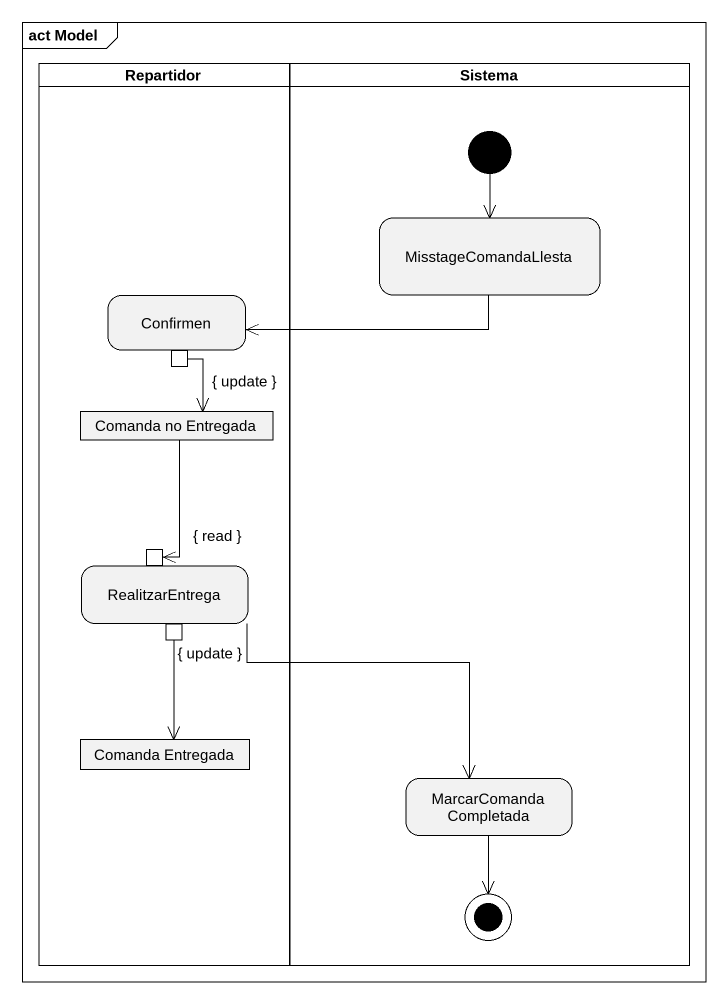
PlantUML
@startuml
mainframe act Model
hide empty description
state Repartidor <<partition>> {
  state Confirmen {
    state "{ update }" as update <<outputPin>>
  }
  state "Comanda no Entregada" as Comanda_no_Entregada <<object>>
  state RealitzarEntrega {
    state "{ read }" as read <<inputPin>>
    state "{ update }" as update_2 <<outputPin>>
  }
  state "Comanda Entregada" as Comanda_Entregada <<object>>
}
state Sistema <<partition>> {
  state MisstageComandaLlesta
  state "MarcarComanda Completada" as MarcarComanda_Completada
  [*] --> MisstageComandaLlesta
  MarcarComanda_Completada --> [*]
}
MisstageComandaLlesta -left-> Confirmen
update --> Comanda_no_Entregada
Comanda_no_Entregada --> read
RealitzarEntrega --> MarcarComanda_Completada
update_2 --> Comanda_Entregada
@enduml
